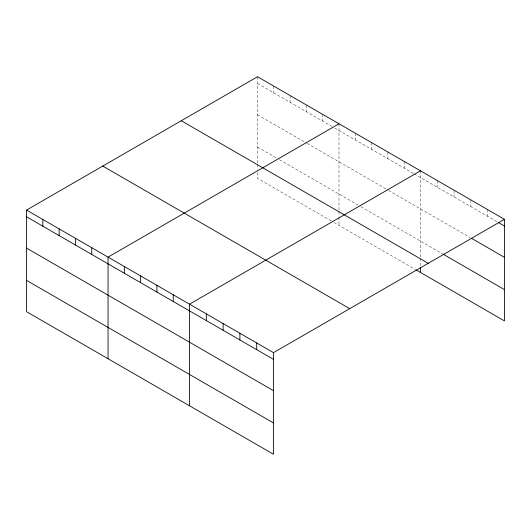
<?xml version="1.0" encoding="UTF-8"?>
<svg xmlns="http://www.w3.org/2000/svg" width="531" height="531" viewBox="0 0 531 531"><rect width="100%" height="100%" fill="white"/><g stroke="black" fill="none" stroke-linecap="round" stroke-linejoin="round"><path stroke-width="0.4" stroke-dasharray="2.65 1.99" d="M257.508 83.453L331.915 126.411M334.749 128.051L413.403 173.458M414.114 173.869L498.151 222.389M257.508 114.769L306.4 142.998M307.11 143.41L387.895 190.045M388.599 190.456L470.167 237.549M257.508 147.034L276.638 158.079M279.472 159.718L358.133 205.125M360.967 206.765L442.177 253.652M331.205 220.896L257.508 178.35L257.508 172.582M334.039 222.535L415.527 269.582M487.657 209.612L487.657 216.329M470.864 199.921L470.864 206.632M454.071 190.224L454.071 196.941M437.278 180.527L437.278 187.244M420.492 170.836L420.492 257.615M420.492 258.438L420.492 265.852M404.191 161.424L404.191 168.141M387.895 152.019L387.895 158.729M371.594 142.607L371.594 149.324M355.299 133.195L355.299 139.912M338.997 123.789L338.997 210.561M338.997 211.391L338.997 216.329M338.997 217.159L338.997 225.396M322.702 114.377L322.702 121.095M306.4 104.965L306.4 111.683M290.105 95.56L290.105 102.271M273.804 86.148L273.804 92.865M257.508 76.736L257.508 163.515M257.508 164.338L257.508 169.283"/><path stroke-width="0.8" d="M273.492 390.683L273.492 352.65L26.55 210.077L26.55 311.69L273.492 454.264L273.492 390.683L26.55 248.11M416.238 269.994L504.45 320.923L504.45 219.31L257.508 76.736L26.55 210.077M338.997 123.789L108.039 257.13L108.039 358.737M420.492 170.836L189.534 304.177L189.534 405.79M273.492 352.65L504.45 219.31M498.151 222.389L504.45 226.027M471.568 238.353L504.45 257.343M442.881 254.057L504.45 289.607M181.29 120.743L428.232 263.31M102.768 166.077L349.71 308.65M26.55 216.794L273.492 359.368M26.55 280.375L273.492 422.948M420.492 267.505L420.492 272.443M256.699 342.953L256.699 349.67M239.906 333.262L239.906 339.979M223.113 323.565L223.113 330.282M206.327 313.874L206.327 320.585M173.232 294.765L173.232 301.482M156.937 285.359L156.937 292.077M140.635 275.947L140.635 282.665M124.34 266.535L124.34 273.253M91.744 247.718L91.744 254.435M75.442 238.306L75.442 245.023M59.147 228.901L59.147 235.618M42.845 219.489L42.845 226.206"/></g></svg>
